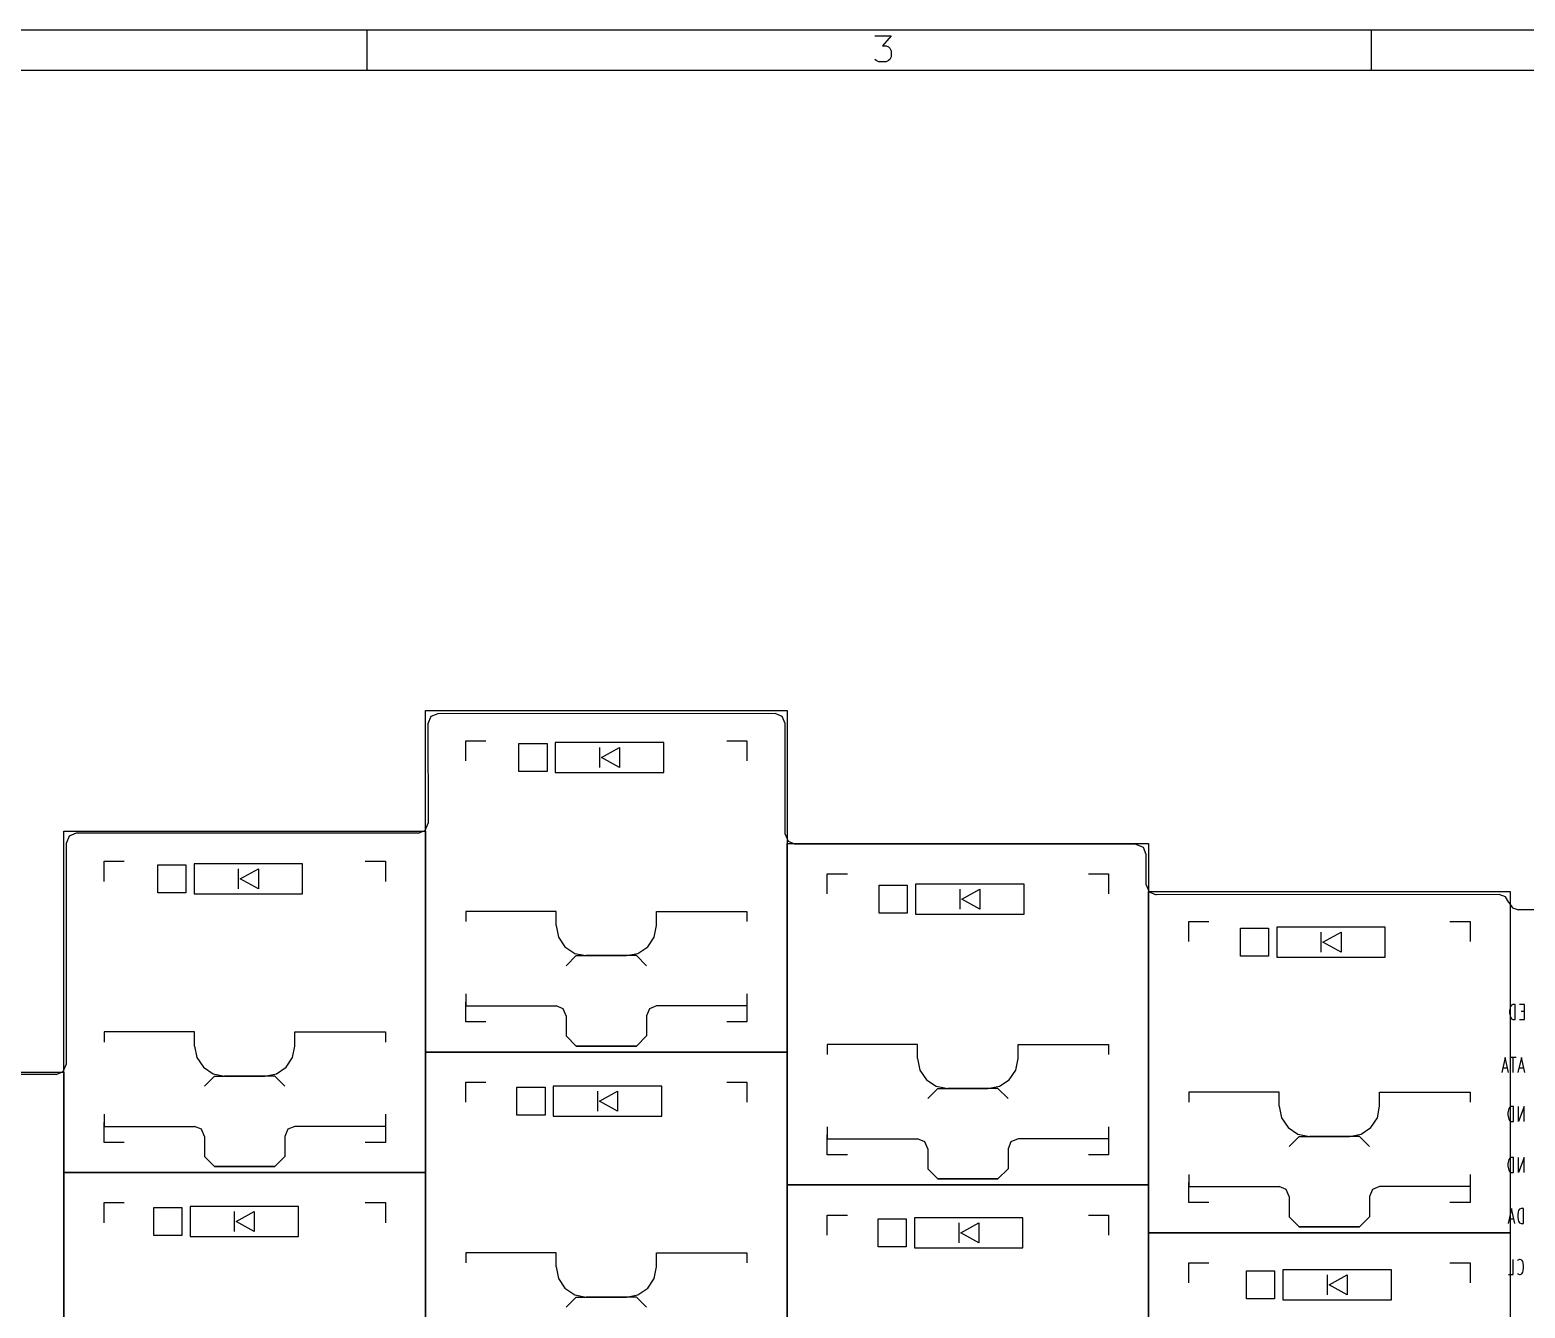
# Model space of a CAD drawing. Extents: x 10 to 287, y 10 to 200.
# Drawn here: x 93.2 to 167.7, y 136.4 to 200 of the extents above; entities that cross this region are included whole.
import ezdxf

# ---------------------------------------------------------------- set-up
doc = ezdxf.new("R2010")
doc.units = 0

msp = doc.modelspace()

# ---------------------------------------------------------------- linework, layer by layer
at = {"layer": 'Layer 1'}
for p, q in [((10, 200.007), (287.002, 200.007)), ((110, 198.007), (110, 200.007)), ((135.284, 199.713), (136.089, 199.713)), ((136.089, 199.713), (135.656, 199.218)), ((160, 198.007), (160, 200.007)), ((135.656, 199.218), (135.841, 199.218)), ((135.841, 199.218), (135.965, 199.156)), ((135.965, 199.156), (136.027, 199.094)), ((136.027, 199.094), (136.089, 198.971)), ((136.089, 198.971), (136.089, 198.661)), ((12, 198.007), (285.002, 198.007)), ((135.346, 198.475), (135.284, 198.537)), ((135.47, 198.413), (135.346, 198.475)), ((135.841, 198.413), (135.47, 198.413)), ((135.965, 198.475), (135.841, 198.413)), ((136.027, 198.537), (135.965, 198.475)), ((136.089, 198.661), (136.027, 198.537)), ((112.91, 166.107), (130.91, 166.107)), ((112.91, 149.107), (112.91, 166.107)), ((130.91, 166.107), (130.91, 149.107)), ((113.17645, 165.81055), (113.03, 165.457)), ((113.03, 165.457), (113.047, 160.5)), ((113.53, 165.957), (113.17645, 165.81055)), ((130.31, 165.971), (113.53, 165.957)), ((130.66355, 165.82455), (130.31, 165.971)), ((130.81, 165.471), (130.66355, 165.82455)), ((130.81, 159.954), (130.81, 165.471)), ((114.91, 164.607), (115.91, 164.607)), ((114.91, 163.607), (114.91, 164.607)), ((114.91, 164.607), (115.91, 164.607)), ((114.91, 163.607), (114.91, 164.607)), ((119.372, 164.529), (119.372, 163.029)), ((124.772, 164.529), (119.372, 164.529)), ((119.372, 164.529), (119.372, 163.029)), ((124.772, 164.529), (119.372, 164.529)), ((124.772, 163.029), (124.772, 164.529)), ((124.772, 163.029), (124.772, 164.529)), ((127.91, 164.607), (128.91, 164.607)), ((127.91, 164.607), (128.91, 164.607)), ((128.91, 164.607), (128.91, 163.607)), ((128.91, 164.607), (128.91, 163.607)), ((117.564, 163.081), (117.564, 164.478)), ((117.564, 164.478), (118.961, 164.478)), ((118.961, 164.478), (118.961, 163.081)), ((121.572, 164.279), (121.572, 163.279)), ((121.572, 164.279), (121.572, 163.279)), ((121.672, 163.779), (122.572, 164.279)), ((121.672, 163.779), (122.572, 164.279)), ((122.572, 163.279), (121.672, 163.779)), ((122.572, 163.279), (121.672, 163.779)), ((122.572, 164.279), (122.572, 163.279)), ((122.572, 164.279), (122.572, 163.279)), ((118.961, 163.081), (117.564, 163.081)), ((119.372, 163.029), (124.772, 163.029)), ((119.372, 163.029), (124.772, 163.029)), ((94.91, 160.107), (112.91, 160.107)), ((94.91, 143.107), (94.91, 160.107)), ((112.547, 160), (112.90055, 160.14645)), ((112.90055, 160.14645), (113.047, 160.5)), ((112.91, 160.107), (112.91, 143.107)), ((95.0171, 159.5), (95.0154, 148.486)), ((95.16355, 159.85355), (95.0171, 159.5)), ((95.5171, 160), (95.16355, 159.85355)), ((112.547, 160), (95.5171, 160)), ((130.81, 159.954), (130.95645, 159.60045)), ((130.91, 159.487), (148.91, 159.487)), ((130.91, 142.487), (130.91, 159.487)), ((130.95645, 159.60045), (131.31, 159.454)), ((148.293, 159.438), (131.31, 159.454)), ((148.64655, 159.29155), (148.293, 159.438)), ((148.91, 159.487), (148.91, 142.487)), ((96.91, 158.607), (97.91, 158.607)), ((96.91, 157.607), (96.91, 158.607)), ((96.91, 158.607), (97.91, 158.607)), ((96.91, 157.607), (96.91, 158.607)), ((109.91, 158.607), (110.91, 158.607)), ((109.91, 158.607), (110.91, 158.607)), ((110.91, 158.607), (110.91, 157.607)), ((110.91, 158.607), (110.91, 157.607)), ((148.793, 158.938), (148.64655, 159.29155)), ((148.793, 157.438), (148.793, 158.938)), ((99.5807, 157.035), (99.5807, 158.432)), ((99.5807, 158.432), (100.978, 158.432)), ((100.978, 158.432), (100.978, 157.035)), ((101.389, 158.484), (101.389, 156.984)), ((106.789, 158.484), (101.389, 158.484)), ((101.389, 158.484), (101.389, 156.984)), ((106.789, 158.484), (101.389, 158.484)), ((103.589, 158.234), (103.589, 157.234)), ((103.589, 158.234), (103.589, 157.234)), ((103.689, 157.734), (104.589, 158.234)), ((103.689, 157.734), (104.589, 158.234)), ((104.589, 158.234), (104.589, 157.234)), ((104.589, 158.234), (104.589, 157.234)), ((106.789, 156.984), (106.789, 158.484)), ((106.789, 156.984), (106.789, 158.484)), ((132.91, 157.987), (133.91, 157.987)), ((132.91, 156.987), (132.91, 157.987)), ((132.91, 157.987), (133.91, 157.987)), ((132.91, 156.987), (132.91, 157.987)), ((145.91, 157.987), (146.91, 157.987)), ((145.91, 157.987), (146.91, 157.987)), ((146.91, 157.987), (146.91, 156.987)), ((146.91, 157.987), (146.91, 156.987)), ((104.589, 157.234), (103.689, 157.734)), ((104.589, 157.234), (103.689, 157.734)), ((135.496, 156.019), (135.496, 157.416)), ((135.496, 157.416), (136.893, 157.416)), ((136.893, 157.416), (136.893, 156.019)), ((137.305, 157.468), (137.305, 155.968)), ((142.705, 157.468), (137.305, 157.468)), ((137.305, 157.468), (137.305, 155.968)), ((142.705, 157.468), (137.305, 157.468)), ((139.505, 157.218), (139.505, 156.218)), ((139.505, 157.218), (139.505, 156.218)), ((139.605, 156.718), (140.505, 157.218)), ((139.605, 156.718), (140.505, 157.218)), ((140.505, 157.218), (140.505, 156.218)), ((140.505, 157.218), (140.505, 156.218)), ((142.705, 155.968), (142.705, 157.468)), ((142.705, 155.968), (142.705, 157.468)), ((148.793, 157.438), (148.93945, 157.08445)), ((148.91, 157.107), (166.91, 157.107)), ((148.91, 140.107), (148.91, 157.107)), ((148.93945, 157.08445), (149.293, 156.938)), ((166.91, 157.107), (166.91, 140.107)), ((100.978, 157.035), (99.5807, 157.035)), ((101.389, 156.984), (106.789, 156.984)), ((101.389, 156.984), (106.789, 156.984)), ((140.505, 156.218), (139.605, 156.718)), ((140.505, 156.218), (139.605, 156.718)), ((166.361, 156.952), (149.293, 156.938)), ((166.67668, 156.83901), (166.361, 156.952)), ((166.85, 156.552), (166.67668, 156.83901)), ((166.85, 156.552), (167.03, 156.292)), ((114.91, 156.107), (114.91, 155.607)), ((119.41, 156.107), (114.91, 156.107)), ((119.41, 155.407), (119.41, 156.107)), ((124.41, 156.107), (128.91, 156.107)), ((124.41, 155.407), (124.41, 156.107)), ((128.91, 156.107), (128.91, 155.607)), ((136.893, 156.019), (135.496, 156.019)), ((137.305, 155.968), (142.705, 155.968)), ((137.305, 155.968), (142.705, 155.968)), ((150.91, 155.607), (151.91, 155.607)), ((150.91, 154.607), (150.91, 155.607)), ((150.91, 155.607), (151.91, 155.607)), ((150.91, 154.607), (150.91, 155.607)), ((163.91, 155.607), (164.91, 155.607)), ((163.91, 155.607), (164.91, 155.607)), ((164.91, 155.607), (164.91, 154.607)), ((164.91, 155.607), (164.91, 154.607)), ((167.03, 156.292), (167.33, 156.192)), ((187.62, 156.202), (167.33, 156.192)), ((119.41, 155.407), (119.52418, 154.83298)), ((119.52418, 154.83298), (119.84934, 154.34634)), ((123.97066, 154.34634), (124.29582, 154.83298)), ((124.29582, 154.83298), (124.41, 155.407)), ((153.48, 153.886), (153.48, 155.283)), ((153.48, 155.283), (154.876, 155.283)), ((154.876, 155.283), (154.876, 153.886)), ((155.288, 155.334), (155.288, 153.834)), ((160.688, 155.334), (155.288, 155.334)), ((155.288, 155.334), (155.288, 153.834)), ((160.688, 155.334), (155.288, 155.334)), ((157.488, 155.084), (157.488, 154.084)), ((157.488, 155.084), (157.488, 154.084)), ((157.588, 154.584), (158.488, 155.084)), ((157.588, 154.584), (158.488, 155.084)), ((158.488, 155.084), (158.488, 154.084)), ((158.488, 155.084), (158.488, 154.084)), ((160.688, 153.834), (160.688, 155.334)), ((160.688, 153.834), (160.688, 155.334)), ((119.84934, 154.34634), (120.33598, 154.02118)), ((123.48403, 154.02118), (123.97066, 154.34634)), ((158.488, 154.084), (157.588, 154.584)), ((158.488, 154.084), (157.588, 154.584)), ((119.91, 153.407), (120.41, 153.907)), ((120.33598, 154.02118), (120.91, 153.907)), ((120.41, 153.907), (122.91, 153.907)), ((123.41, 153.907), (120.91, 153.907)), ((122.91, 153.907), (123.48403, 154.02118)), ((123.91, 153.407), (123.41, 153.907)), ((154.876, 153.886), (153.48, 153.886)), ((155.288, 153.834), (160.688, 153.834)), ((155.288, 153.834), (160.688, 153.834)), ((114.91, 152.007), (114.91, 151.407)), ((128.91, 152.007), (128.91, 151.407)), ((114.91, 150.607), (114.91, 151.607)), ((114.91, 150.607), (114.91, 151.607)), ((114.91, 151.407), (119.41, 151.407)), ((119.76355, 151.26055), (119.41, 151.407)), ((119.91, 150.907), (119.76355, 151.26055)), ((124.05645, 151.26055), (123.91, 150.907)), ((124.41, 151.407), (124.05645, 151.26055)), ((128.91, 151.407), (124.41, 151.407)), ((128.91, 151.607), (128.91, 150.607)), ((128.91, 151.607), (128.91, 150.607)), ((166.901, 151.304), (166.878, 151.161)), ((166.878, 151.161), (166.878, 151.054)), ((166.925, 151.375), (166.901, 151.304)), ((166.973, 151.447), (166.925, 151.375)), ((167.044, 151.483), (166.973, 151.447)), ((167.163, 151.483), (167.044, 151.483)), ((167.163, 150.733), (167.163, 151.483)), ((167.616, 151.483), (167.378, 151.483)), ((167.616, 151.125), (167.449, 151.125)), ((167.616, 150.733), (167.616, 151.483)), ((115.91, 150.607), (114.91, 150.607)), ((115.91, 150.607), (114.91, 150.607)), ((119.91, 150.907), (119.91, 149.907)), ((123.91, 150.907), (123.91, 149.907)), ((128.91, 150.607), (127.91, 150.607)), ((128.91, 150.607), (127.91, 150.607)), ((166.878, 151.054), (166.901, 150.911)), ((166.901, 150.911), (166.925, 150.84)), ((166.925, 150.84), (166.973, 150.768)), ((166.973, 150.768), (167.044, 150.733)), ((167.044, 150.733), (167.163, 150.733)), ((167.378, 150.733), (167.616, 150.733)), ((96.91, 150.107), (96.91, 149.607)), ((101.41, 150.107), (96.91, 150.107)), ((101.41, 149.407), (101.41, 150.107)), ((106.41, 150.107), (110.91, 150.107)), ((106.41, 149.407), (106.41, 150.107)), ((110.91, 150.107), (110.91, 149.607)), ((120.41, 149.407), (119.91, 149.907)), ((119.91, 149.907), (120.41, 149.407)), ((123.91, 149.907), (123.41, 149.407)), ((123.41, 149.407), (123.91, 149.907)), ((101.41, 149.407), (101.52418, 148.83298)), ((106.29582, 148.83298), (106.41, 149.407)), ((130.91, 149.107), (112.91, 149.107)), ((112.91, 149.107), (130.91, 149.107)), ((112.91, 132.107), (112.91, 149.107)), ((123.41, 149.407), (120.41, 149.407)), ((120.41, 149.407), (123.41, 149.407)), ((130.91, 149.107), (130.91, 132.107)), ((132.91, 149.487), (132.91, 148.987)), ((137.41, 149.487), (132.91, 149.487)), ((137.41, 148.787), (137.41, 149.487)), ((142.41, 149.487), (146.91, 149.487)), ((142.41, 148.787), (142.41, 149.487)), ((146.91, 149.487), (146.91, 148.987)), ((94.5154, 147.986), (94.86895, 148.13245)), ((94.86895, 148.13245), (95.0154, 148.486)), ((101.52418, 148.83298), (101.84934, 148.34634)), ((101.84934, 148.34634), (102.33598, 148.02118)), ((105.48403, 148.02118), (105.97066, 148.34634)), ((105.97066, 148.34634), (106.29582, 148.83298)), ((137.41, 148.787), (137.52418, 148.21298)), ((137.52418, 148.21298), (137.84934, 147.72634)), ((141.97066, 147.72634), (142.29582, 148.21298)), ((142.29582, 148.21298), (142.41, 148.787)), ((166.655, 148.838), (166.489, 148.088)), ((166.774, 148.302), (166.536, 148.302)), ((166.822, 148.088), (166.655, 148.838)), ((167.203, 148.838), (166.917, 148.838)), ((167.06, 148.088), (167.06, 148.838)), ((167.465, 148.838), (167.298, 148.088)), ((167.584, 148.302), (167.346, 148.302)), ((167.631, 148.088), (167.465, 148.838)), ((76.91, 148.107), (94.91, 148.107)), ((94.5154, 147.986), (77.8464, 147.981)), ((94.91, 148.107), (94.91, 131.107)), ((101.91, 147.407), (102.41, 147.907)), ((102.33598, 148.02118), (102.91, 147.907)), ((102.41, 147.907), (104.91, 147.907)), ((105.41, 147.907), (102.91, 147.907)), ((104.91, 147.907), (105.48403, 148.02118)), ((105.91, 147.407), (105.41, 147.907)), ((114.91, 147.607), (115.91, 147.607)), ((114.91, 146.607), (114.91, 147.607)), ((114.91, 147.607), (115.91, 147.607)), ((114.91, 146.607), (114.91, 147.607)), ((119.271, 147.409), (119.271, 145.909)), ((124.671, 147.409), (119.271, 147.409)), ((119.271, 147.409), (119.271, 145.909)), ((124.671, 147.409), (119.271, 147.409)), ((124.671, 145.909), (124.671, 147.409)), ((124.671, 145.909), (124.671, 147.409)), ((127.91, 147.607), (128.91, 147.607)), ((127.91, 147.607), (128.91, 147.607)), ((128.91, 147.607), (128.91, 146.607)), ((128.91, 147.607), (128.91, 146.607)), ((137.84934, 147.72634), (138.33597, 147.40118)), ((138.33597, 147.40118), (138.91, 147.287)), ((140.91, 147.287), (141.48403, 147.40118)), ((141.48403, 147.40118), (141.97066, 147.72634)), ((117.462, 145.961), (117.462, 147.358)), ((117.462, 147.358), (118.859, 147.358)), ((118.859, 147.358), (118.859, 145.961)), ((121.471, 147.159), (121.471, 146.159)), ((121.471, 147.159), (121.471, 146.159)), ((121.571, 146.659), (122.471, 147.159)), ((121.571, 146.659), (122.471, 147.159)), ((122.471, 146.159), (121.571, 146.659)), ((122.471, 146.159), (121.571, 146.659)), ((122.471, 147.159), (122.471, 146.159)), ((122.471, 147.159), (122.471, 146.159)), ((137.91, 146.787), (138.41, 147.287)), ((138.41, 147.287), (140.91, 147.287)), ((141.41, 147.287), (138.91, 147.287)), ((141.91, 146.787), (141.41, 147.287)), ((150.91, 147.107), (150.91, 146.607)), ((155.41, 147.107), (150.91, 147.107)), ((155.41, 146.407), (155.41, 147.107)), ((160.41, 147.107), (164.91, 147.107)), ((160.41, 146.407), (160.41, 147.107)), ((164.91, 147.107), (164.91, 146.607)), ((96.91, 146.007), (96.91, 145.407)), ((110.91, 146.007), (110.91, 145.407)), ((118.859, 145.961), (117.462, 145.961)), ((119.271, 145.909), (124.671, 145.909)), ((119.271, 145.909), (124.671, 145.909)), ((155.41, 146.407), (155.52418, 145.83298)), ((160.29582, 145.83298), (160.41, 146.407)), ((166.818, 146.224), (166.794, 146.081)), ((166.794, 146.081), (166.794, 145.974)), ((166.794, 145.974), (166.818, 145.831)), ((166.842, 146.296), (166.818, 146.224)), ((166.89, 146.367), (166.842, 146.296)), ((166.961, 146.403), (166.89, 146.367)), ((167.08, 146.403), (166.961, 146.403)), ((167.08, 145.653), (167.08, 146.403)), ((167.604, 146.403), (167.318, 145.653)), ((167.318, 145.653), (167.318, 146.403)), ((167.604, 145.653), (167.604, 146.403)), ((96.91, 144.607), (96.91, 145.607)), ((96.91, 144.607), (96.91, 145.607)), ((96.91, 145.407), (101.41, 145.407)), ((101.76355, 145.26055), (101.41, 145.407)), ((101.91, 144.907), (101.76355, 145.26055)), ((106.05645, 145.26055), (105.91, 144.907)), ((106.41, 145.407), (106.05645, 145.26055)), ((110.91, 145.407), (106.41, 145.407)), ((110.91, 145.607), (110.91, 144.607)), ((110.91, 145.607), (110.91, 144.607)), ((132.91, 145.387), (132.91, 144.787)), ((146.91, 145.387), (146.91, 144.787)), ((155.52418, 145.83298), (155.84934, 145.34634)), ((155.84934, 145.34634), (156.33597, 145.02118)), ((159.48403, 145.02118), (159.97066, 145.34634)), ((159.97066, 145.34634), (160.29582, 145.83298)), ((166.818, 145.831), (166.842, 145.76)), ((166.842, 145.76), (166.89, 145.688)), ((166.89, 145.688), (166.961, 145.653)), ((166.961, 145.653), (167.08, 145.653)), ((97.91, 144.607), (96.91, 144.607)), ((97.91, 144.607), (96.91, 144.607)), ((101.91, 144.907), (101.91, 143.907)), ((105.91, 144.907), (105.91, 143.907)), ((110.91, 144.607), (109.91, 144.607)), ((110.91, 144.607), (109.91, 144.607)), ((132.91, 143.987), (132.91, 144.987)), ((132.91, 143.987), (132.91, 144.987)), ((132.91, 144.787), (137.41, 144.787)), ((137.76355, 144.64055), (137.41, 144.787)), ((137.91, 144.287), (137.76355, 144.64055)), ((142.05645, 144.64055), (141.91, 144.287)), ((142.41, 144.787), (142.05645, 144.64055)), ((146.91, 144.787), (142.41, 144.787)), ((146.91, 144.987), (146.91, 143.987)), ((146.91, 144.987), (146.91, 143.987)), ((155.91, 144.407), (156.41, 144.907)), ((156.33597, 145.02118), (156.91, 144.907)), ((156.41, 144.907), (158.91, 144.907)), ((159.41, 144.907), (156.91, 144.907)), ((158.91, 144.907), (159.48403, 145.02118)), ((159.91, 144.407), (159.41, 144.907)), ((102.41, 143.407), (101.91, 143.907)), ((101.91, 143.907), (102.41, 143.407)), ((105.91, 143.907), (105.41, 143.407)), ((105.41, 143.407), (105.91, 143.907)), ((133.91, 143.987), (132.91, 143.987)), ((133.91, 143.987), (132.91, 143.987)), ((137.91, 144.287), (137.91, 143.287)), ((141.91, 144.287), (141.91, 143.287)), ((146.91, 143.987), (145.91, 143.987)), ((146.91, 143.987), (145.91, 143.987)), ((166.818, 143.684), (166.794, 143.541)), ((166.842, 143.756), (166.818, 143.684)), ((166.89, 143.827), (166.842, 143.756)), ((166.961, 143.863), (166.89, 143.827)), ((167.08, 143.863), (166.961, 143.863)), ((167.08, 143.113), (167.08, 143.863)), ((167.604, 143.863), (167.318, 143.113)), ((167.318, 143.113), (167.318, 143.863)), ((167.604, 143.113), (167.604, 143.863)), ((112.91, 143.107), (94.91, 143.107)), ((94.91, 143.107), (112.91, 143.107)), ((94.91, 126.107), (94.91, 143.107)), ((105.41, 143.407), (102.41, 143.407)), ((102.41, 143.407), (105.41, 143.407)), ((112.91, 143.107), (112.91, 126.107)), ((138.41, 142.787), (137.91, 143.287)), ((137.91, 143.287), (138.41, 142.787)), ((141.91, 143.287), (141.41, 142.787)), ((141.41, 142.787), (141.91, 143.287)), ((150.91, 143.007), (150.91, 142.407)), ((164.91, 143.007), (164.91, 142.407)), ((166.794, 143.541), (166.794, 143.434)), ((166.794, 143.434), (166.818, 143.291)), ((166.818, 143.291), (166.842, 143.22)), ((166.842, 143.22), (166.89, 143.148)), ((166.89, 143.148), (166.961, 143.113)), ((166.961, 143.113), (167.08, 143.113)), ((148.91, 142.487), (130.91, 142.487)), ((130.91, 142.487), (148.91, 142.487)), ((130.91, 125.487), (130.91, 142.487)), ((141.41, 142.787), (138.41, 142.787)), ((138.41, 142.787), (141.41, 142.787)), ((148.91, 142.487), (148.91, 125.487)), ((150.91, 141.607), (150.91, 142.607)), ((150.91, 141.607), (150.91, 142.607)), ((150.91, 142.407), (155.41, 142.407)), ((155.76355, 142.26055), (155.41, 142.407)), ((155.91, 141.907), (155.76355, 142.26055)), ((160.05645, 142.26055), (159.91, 141.907)), ((160.41, 142.407), (160.05645, 142.26055)), ((164.91, 142.407), (160.41, 142.407)), ((164.91, 142.607), (164.91, 141.607)), ((164.91, 142.607), (164.91, 141.607)), ((96.91, 141.607), (97.91, 141.607)), ((96.91, 140.607), (96.91, 141.607)), ((96.91, 141.607), (97.91, 141.607)), ((96.91, 140.607), (96.91, 141.607)), ((109.91, 141.607), (110.91, 141.607)), ((109.91, 141.607), (110.91, 141.607)), ((110.91, 141.607), (110.91, 140.607)), ((110.91, 141.607), (110.91, 140.607)), ((151.91, 141.607), (150.91, 141.607)), ((151.91, 141.607), (150.91, 141.607)), ((155.91, 141.907), (155.91, 140.907)), ((159.91, 141.907), (159.91, 140.907)), ((164.91, 141.607), (163.91, 141.607)), ((164.91, 141.607), (163.91, 141.607)), ((99.3775, 139.966), (99.3775, 141.363)), ((99.3775, 141.363), (100.775, 141.363)), ((100.775, 141.363), (100.775, 139.966)), ((101.186, 141.415), (101.186, 139.915)), ((106.586, 141.415), (101.186, 141.415)), ((101.186, 141.415), (101.186, 139.915)), ((106.586, 141.415), (101.186, 141.415)), ((103.386, 141.165), (103.386, 140.165)), ((103.386, 141.165), (103.386, 140.165)), ((103.486, 140.665), (104.386, 141.165)), ((103.486, 140.665), (104.386, 141.165)), ((104.386, 141.165), (104.386, 140.165)), ((104.386, 141.165), (104.386, 140.165)), ((106.586, 139.915), (106.586, 141.415)), ((106.586, 139.915), (106.586, 141.415)), ((132.91, 140.987), (133.91, 140.987)), ((132.91, 139.987), (132.91, 140.987)), ((132.91, 140.987), (133.91, 140.987)), ((132.91, 139.987), (132.91, 140.987)), ((135.446, 139.408), (135.446, 140.805)), ((135.446, 140.805), (136.843, 140.805)), ((136.843, 140.805), (136.843, 139.408)), ((137.254, 140.856), (137.254, 139.356)), ((142.654, 140.856), (137.254, 140.856)), ((137.254, 140.856), (137.254, 139.356)), ((142.654, 140.856), (137.254, 140.856)), ((142.654, 139.356), (142.654, 140.856)), ((142.654, 139.356), (142.654, 140.856)), ((145.91, 140.987), (146.91, 140.987)), ((145.91, 140.987), (146.91, 140.987)), ((146.91, 140.987), (146.91, 139.987)), ((146.91, 140.987), (146.91, 139.987)), ((156.41, 140.407), (155.91, 140.907)), ((155.91, 140.907), (156.41, 140.407)), ((159.91, 140.907), (159.41, 140.407)), ((159.41, 140.407), (159.91, 140.907)), ((166.973, 141.323), (166.806, 140.573)), ((167.092, 140.787), (166.854, 140.787)), ((167.14, 140.573), (166.973, 141.323)), ((167.306, 141.144), (167.282, 141.001)), ((167.282, 141.001), (167.282, 140.894)), ((167.282, 140.894), (167.306, 140.751)), ((167.33, 141.216), (167.306, 141.144)), ((167.306, 140.751), (167.33, 140.68)), ((167.378, 141.287), (167.33, 141.216)), ((167.449, 141.323), (167.378, 141.287)), ((167.568, 141.323), (167.449, 141.323)), ((167.568, 140.573), (167.568, 141.323)), ((100.775, 139.966), (99.3775, 139.966)), ((104.386, 140.165), (103.486, 140.665)), ((104.386, 140.165), (103.486, 140.665)), ((139.454, 140.606), (139.454, 139.606)), ((139.454, 140.606), (139.454, 139.606)), ((139.554, 140.106), (140.454, 140.606)), ((139.554, 140.106), (140.454, 140.606)), ((140.454, 139.606), (139.554, 140.106)), ((140.454, 139.606), (139.554, 140.106)), ((140.454, 140.606), (140.454, 139.606)), ((140.454, 140.606), (140.454, 139.606)), ((166.91, 140.107), (148.91, 140.107)), ((148.91, 140.107), (166.91, 140.107)), ((148.91, 123.107), (148.91, 140.107)), ((159.41, 140.407), (156.41, 140.407)), ((156.41, 140.407), (159.41, 140.407)), ((166.91, 140.107), (166.91, 123.107)), ((167.33, 140.68), (167.378, 140.608)), ((167.378, 140.608), (167.449, 140.573)), ((167.449, 140.573), (167.568, 140.573)), ((101.186, 139.915), (106.586, 139.915)), ((101.186, 139.915), (106.586, 139.915)), ((136.843, 139.408), (135.446, 139.408)), ((137.254, 139.356), (142.654, 139.356)), ((137.254, 139.356), (142.654, 139.356)), ((114.91, 139.107), (114.91, 138.607)), ((119.41, 139.107), (114.91, 139.107)), ((119.41, 138.407), (119.41, 139.107)), ((124.41, 139.107), (128.91, 139.107)), ((124.41, 138.407), (124.41, 139.107)), ((128.91, 139.107), (128.91, 138.607)), ((150.91, 138.607), (151.91, 138.607)), ((150.91, 137.607), (150.91, 138.607)), ((150.91, 138.607), (151.91, 138.607)), ((150.91, 137.607), (150.91, 138.607)), ((163.91, 138.607), (164.91, 138.607)), ((163.91, 138.607), (164.91, 138.607)), ((164.91, 138.607), (164.91, 137.607)), ((164.91, 138.607), (164.91, 137.607)), ((167.056, 138.033), (167.056, 138.783)), ((167.294, 138.747), (167.27, 138.711)), ((167.366, 138.783), (167.294, 138.747)), ((167.413, 138.783), (167.366, 138.783)), ((167.485, 138.747), (167.413, 138.783)), ((167.532, 138.675), (167.485, 138.747)), ((167.556, 138.604), (167.532, 138.675)), ((167.58, 138.461), (167.556, 138.604)), ((167.58, 138.354), (167.58, 138.461)), ((119.41, 138.407), (119.52418, 137.83298)), ((119.52418, 137.83298), (119.84934, 137.34634)), ((123.97066, 137.34634), (124.29582, 137.83298)), ((124.29582, 137.83298), (124.41, 138.407)), ((153.784, 136.817), (153.784, 138.214)), ((153.784, 138.214), (155.181, 138.214)), ((155.181, 138.214), (155.181, 136.817)), ((155.593, 138.265), (155.593, 136.765)), ((160.993, 138.265), (155.593, 138.265)), ((155.593, 138.265), (155.593, 136.765)), ((160.993, 138.265), (155.593, 138.265)), ((157.793, 138.015), (157.793, 137.015)), ((157.793, 138.015), (157.793, 137.015)), ((157.893, 137.515), (158.793, 138.015)), ((157.893, 137.515), (158.793, 138.015)), ((158.793, 138.015), (158.793, 137.015)), ((158.793, 138.015), (158.793, 137.015)), ((160.993, 136.765), (160.993, 138.265)), ((160.993, 136.765), (160.993, 138.265)), ((166.818, 138.033), (167.056, 138.033)), ((167.27, 138.104), (167.294, 138.068)), ((167.294, 138.068), (167.366, 138.033)), ((167.366, 138.033), (167.413, 138.033)), ((167.413, 138.033), (167.485, 138.068)), ((167.485, 138.068), (167.532, 138.14)), ((167.532, 138.14), (167.556, 138.211)), ((167.556, 138.211), (167.58, 138.354)), ((119.84934, 137.34634), (120.33598, 137.02118)), ((120.33598, 137.02118), (120.91, 136.907)), ((122.91, 136.907), (123.48403, 137.02118)), ((123.48403, 137.02118), (123.97066, 137.34634)), ((158.793, 137.015), (157.893, 137.515)), ((158.793, 137.015), (157.893, 137.515)), ((119.91, 136.407), (120.41, 136.907)), ((120.41, 136.907), (122.91, 136.907)), ((123.41, 136.907), (120.91, 136.907)), ((123.91, 136.407), (123.41, 136.907)), ((155.181, 136.817), (153.784, 136.817)), ((155.593, 136.765), (160.993, 136.765)), ((155.593, 136.765), (160.993, 136.765))]:
    msp.add_line(p, q, dxfattribs=at)

doc.saveas('drawing.dxf')
